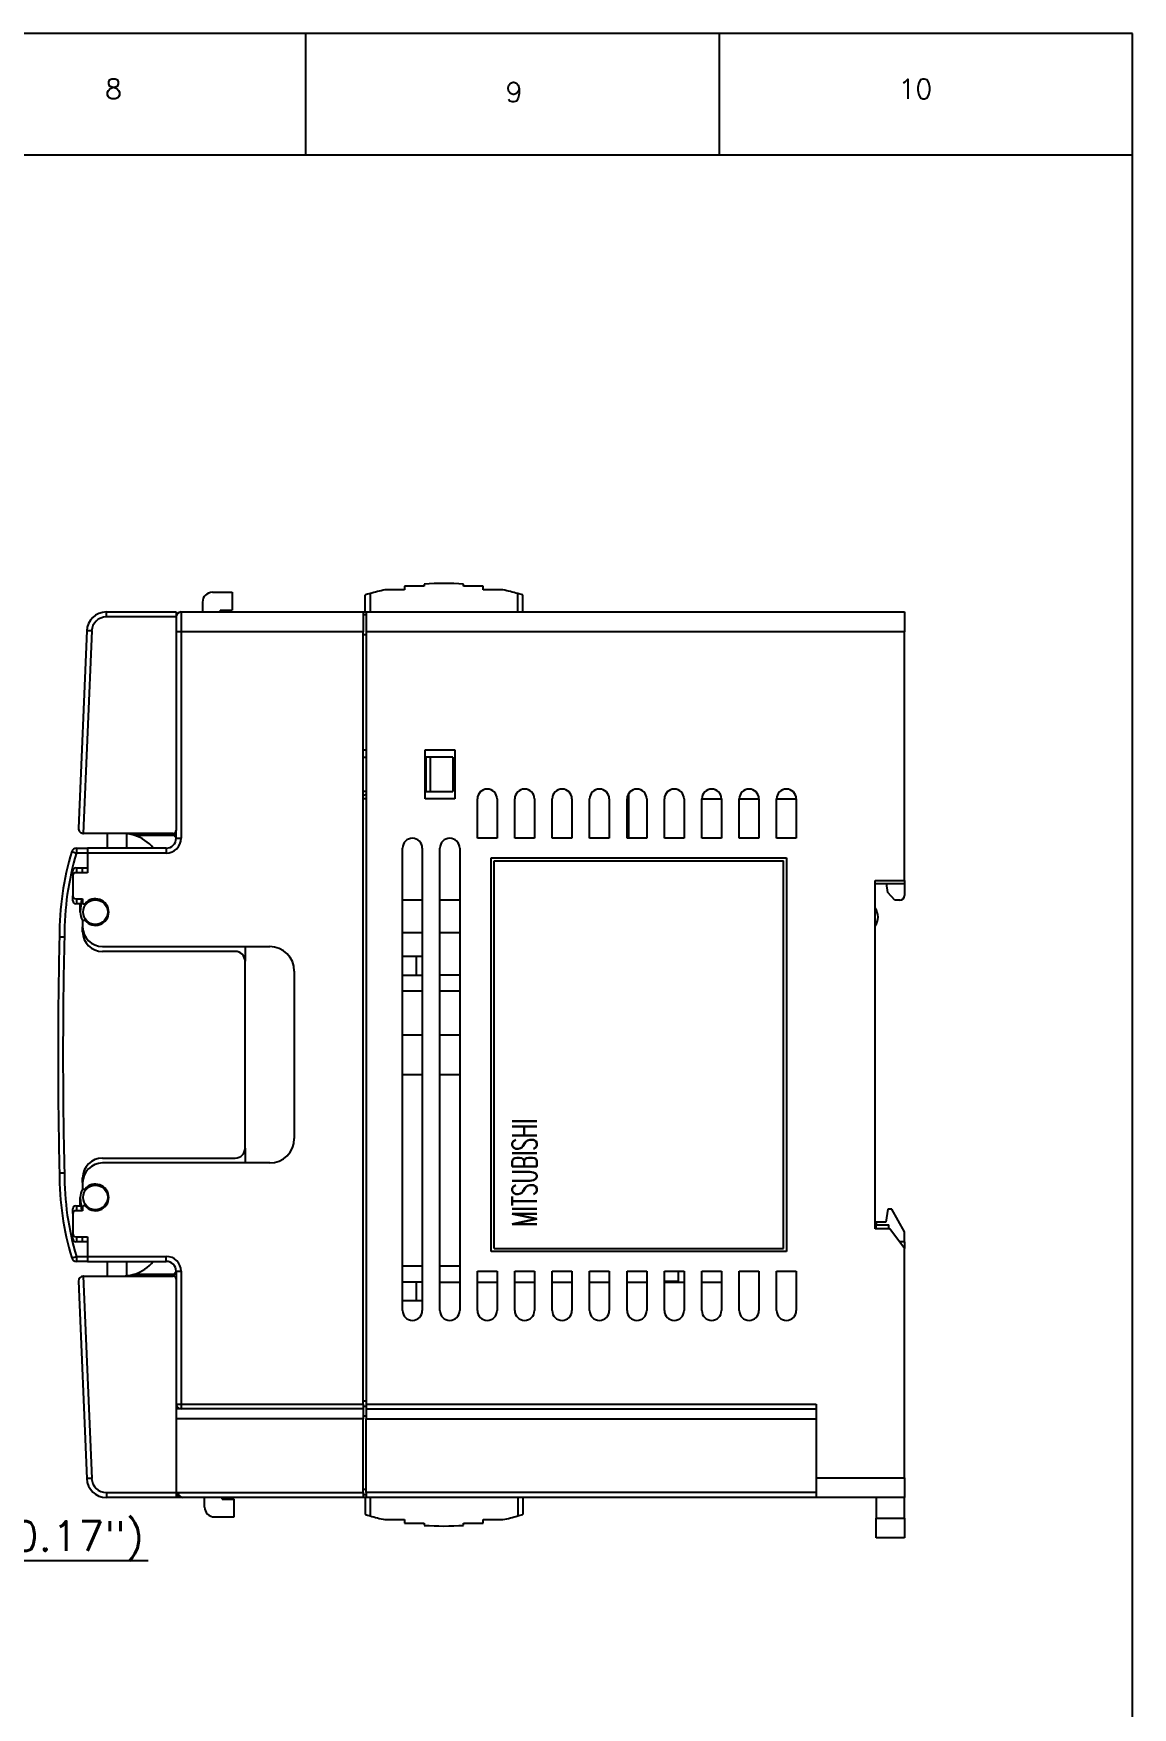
# Model space of a CAD drawing. Header units: millimetres. Extents: x -945625 to 316, y 6 to 533140.
# Drawn here: x -945317 to -945205.3, y 532404.3 to 532574.5 of the extents above; entities that cross this region are included whole.
import ezdxf

# ---------------------------------------------------------------- set-up
doc = ezdxf.new("R2010")
doc.units = ezdxf.units.MM
doc.header["$LTSCALE"] = 4
doc.styles.get("Standard").update_dxf_attribs({"font": 'simplex.shx', "height": 2, "bigfont": '@extfont2.shx'})

msp = doc.modelspace()

# ---------------------------------------------------------------- linework, layer by layer
at = {"ltscale": 0.5}
for p, q in [((-945205.31, 532574.48), (-945625.31, 532574.48)), ((-945289.31, 532574.48), (-945289.31, 532562.11)), ((-945247.31, 532574.48), (-945247.31, 532562.11)), ((-945205.31, 532277.48), (-945205.31, 532574.48)), ((-945205.31, 532562.11), (-945625.31, 532562.11))]:
    msp.add_line(p, q, dxfattribs=at)
at = {"color": 7, "linetype": 'Continuous'}
for p, q in [((-945298.78, 532517.68), (-945296.78, 532517.68)), ((-945296.78, 532517.68), (-945296.78, 532515.88)), ((-945283.26, 532515.68), (-945283.26, 532517.42)), ((-945282.76, 532517.56), (-945282.76, 532515.68)), ((-945279.26, 532517.93), (-945281.26, 532517.93)), ((-945277.26, 532518.3), (-945279.26, 532518.3)), ((-945279.26, 532518.3), (-945279.26, 532517.93)), ((-945277.26, 532518.51), (-945277.26, 532518.3)), ((-945273.26, 532518.3), (-945273.26, 532518.51)), ((-945271.26, 532518.3), (-945273.26, 532518.3)), ((-945271.26, 532517.93), (-945271.26, 532518.3)), ((-945269.26, 532517.93), (-945271.26, 532517.93)), ((-945267.76, 532515.68), (-945267.76, 532517.56)), ((-945267.26, 532515.68), (-945267.26, 532517.42)), ((-945309.55, 532515.68), (-945302.46, 532515.68)), ((-945309.55, 532515.18), (-945309.55, 532515.68)), ((-945302.46, 532515.68), (-945302.46, 532515.18)), ((-945301.96, 532515.68), (-945283.46, 532515.68)), ((-945301.96, 532515.68), (-945301.96, 532513.68)), ((-945299.78, 532516.68), (-945299.78, 532515.68)), ((-945297.98, 532515.88), (-945297.98, 532515.68)), ((-945297.98, 532515.88), (-945296.78, 532515.88)), ((-945283.46, 532515.68), (-945283.46, 532513.68)), ((-945283.46, 532515.68), (-945283.16, 532515.68)), ((-945283.16, 532515.38), (-945283.46, 532515.38)), ((-945283.16, 532515.68), (-945283.16, 532513.68)), ((-945283.16, 532515.68), (-945228.46, 532515.68)), ((-945228.46, 532515.68), (-945228.46, 532513.68)), ((-945311.54, 532513.77), (-945312.38, 532493.7)), ((-945311.04, 532513.75), (-945311.9, 532493.18)), ((-945311.04, 532513.75), (-945311.54, 532513.77)), ((-945302.46, 532515.18), (-945309.55, 532515.18)), ((-945302.46, 532515.18), (-945302.46, 532493.48)), ((-945301.96, 532513.68), (-945302.46, 532513.68)), ((-945283.46, 532513.68), (-945301.96, 532513.68)), ((-945301.96, 532513.68), (-945301.96, 532492.68)), ((-945283.46, 532435.18), (-945283.46, 532513.68)), ((-945283.16, 532513.68), (-945283.16, 532435.18)), ((-945228.46, 532513.68), (-945283.16, 532513.68)), ((-945228.46, 532488.38), (-945228.46, 532513.68)), ((-945283.46, 532513.38), (-945283.16, 532513.38)), ((-945283.46, 532501.68), (-945283.16, 532501.68)), ((-945277.16, 532496.68), (-945277.16, 532501.68)), ((-945277.16, 532501.68), (-945274.16, 532501.68)), ((-945274.16, 532501.68), (-945274.16, 532496.68)), ((-945283.46, 532500.93), (-945283.16, 532500.93)), ((-945277.06, 532500.93), (-945277.16, 532500.93)), ((-945276.66, 532500.93), (-945277.06, 532500.93)), ((-945277.06, 532497.43), (-945277.06, 532500.93)), ((-945276.66, 532500.93), (-945276.66, 532497.43)), ((-945274.36, 532500.93), (-945276.66, 532500.93)), ((-945274.36, 532500.93), (-945274.36, 532497.43)), ((-945283.16, 532497.43), (-945283.46, 532497.43)), ((-945283.46, 532497.03), (-945283.16, 532497.18)), ((-945283.16, 532496.68), (-945283.46, 532496.68)), ((-945277.16, 532497.43), (-945277.06, 532497.43)), ((-945274.16, 532496.68), (-945277.16, 532496.68)), ((-945277.06, 532497.43), (-945276.66, 532497.43)), ((-945276.66, 532497.43), (-945274.36, 532497.43)), ((-945271.86, 532492.68), (-945271.86, 532496.68)), ((-945269.86, 532496.68), (-945269.86, 532492.68)), ((-945268.06, 532492.68), (-945268.06, 532496.68)), ((-945266.06, 532496.68), (-945266.06, 532492.68)), ((-945264.26, 532492.68), (-945264.26, 532496.68)), ((-945262.26, 532496.68), (-945262.26, 532492.68)), ((-945260.46, 532492.68), (-945260.46, 532496.68)), ((-945258.46, 532496.68), (-945258.46, 532492.68)), ((-945256.66, 532492.68), (-945256.66, 532496.68)), ((-945256.46, 532492.68), (-945256.46, 532497.28)), ((-945254.66, 532496.68), (-945254.66, 532492.68)), ((-945252.86, 532492.68), (-945252.86, 532496.68)), ((-945250.86, 532496.68), (-945250.86, 532492.68)), ((-945249.06, 532492.68), (-945249.06, 532496.68)), ((-945249.06, 532496.68), (-945247.06, 532496.68)), ((-945247.06, 532496.68), (-945247.06, 532492.68)), ((-945245.26, 532492.68), (-945245.26, 532496.68)), ((-945245.26, 532496.68), (-945243.26, 532496.68)), ((-945243.26, 532496.68), (-945243.26, 532492.68)), ((-945241.46, 532492.68), (-945241.46, 532496.68)), ((-945241.46, 532496.68), (-945239.46, 532496.68)), ((-945239.46, 532496.68), (-945239.46, 532492.68)), ((-945302.76, 532493.18), (-945311.88, 532493.18)), ((-945309.46, 532493.18), (-945309.46, 532491.68)), ((-945307.46, 532491.68), (-945307.46, 532493.15)), ((-945302.46, 532492.68), (-945302.46, 532493.48)), ((-945312.59, 532491.68), (-945311.46, 532491.68)), ((-945312.59, 532491.68), (-945312.59, 532491.18)), ((-945311.46, 532491.68), (-945311.46, 532491.18)), ((-945303.46, 532491.68), (-945311.46, 532491.68)), ((-945302.64, 532492.98), (-945306.66, 532492.98)), ((-945303.46, 532491.68), (-945303.46, 532491.18)), ((-945302.46, 532492.68), (-945301.96, 532492.68)), ((-945279.46, 532444.68), (-945279.46, 532491.68)), ((-945277.46, 532491.68), (-945277.46, 532444.68)), ((-945275.66, 532444.68), (-945275.66, 532491.68)), ((-945273.66, 532491.68), (-945273.66, 532444.68)), ((-945269.86, 532492.68), (-945271.86, 532492.68)), ((-945266.06, 532492.68), (-945268.06, 532492.68)), ((-945262.26, 532492.68), (-945264.26, 532492.68)), ((-945258.46, 532492.68), (-945260.46, 532492.68)), ((-945254.66, 532492.68), (-945256.66, 532492.68)), ((-945250.86, 532492.68), (-945252.86, 532492.68)), ((-945247.06, 532492.68), (-945249.06, 532492.68)), ((-945243.26, 532492.68), (-945245.26, 532492.68)), ((-945239.46, 532492.68), (-945241.46, 532492.68)), ((-945313.07, 532491.33), (-945312.59, 532491.18)), ((-945311.46, 532491.18), (-945312.59, 532491.18)), ((-945311.46, 532491.18), (-945311.46, 532489.18)), ((-945303.46, 532491.18), (-945311.46, 532491.18)), ((-945270.46, 532490.68), (-945240.46, 532490.68)), ((-945270.46, 532450.68), (-945270.46, 532490.68)), ((-945270.16, 532450.98), (-945270.16, 532490.38)), ((-945270.16, 532490.38), (-945240.76, 532490.38)), ((-945240.76, 532450.98), (-945240.76, 532490.38)), ((-945240.46, 532490.68), (-945240.46, 532450.68)), ((-945312.96, 532488.88), (-945312.96, 532489.38)), ((-945312.96, 532488.88), (-945312.96, 532486.83)), ((-945312.66, 532489.68), (-945311.46, 532489.68)), ((-945311.46, 532489.18), (-945312.66, 532489.18)), ((-945312.56, 532489.18), (-945312.56, 532489.68)), ((-945311.96, 532489.18), (-945311.96, 532489.68)), ((-945231.46, 532452.98), (-945231.46, 532488.38)), ((-945231.46, 532488.38), (-945228.46, 532488.38)), ((-945231.46, 532488.08), (-945228.46, 532488.08)), ((-945230.16, 532487.18), (-945230.31, 532488.08)), ((-945228.46, 532488.38), (-945228.46, 532488.08)), ((-945228.46, 532488.08), (-945228.46, 532486.88)), ((-945314.1, 532486.36), (-945314.06, 532486.36)), ((-945312.96, 532486.33), (-945312.96, 532486.83)), ((-945312.66, 532486.53), (-945311.96, 532486.53)), ((-945312.56, 532486.03), (-945312.56, 532486.53)), ((-945311.96, 532486.53), (-945311.96, 532486.03)), ((-945310.66, 532486.43), (-945310.15, 532486.43)), ((-945277.46, 532486.38), (-945279.46, 532486.38)), ((-945273.66, 532486.38), (-945275.66, 532486.38)), ((-945229.46, 532486.38), (-945230.16, 532487.18)), ((-945228.96, 532486.38), (-945229.46, 532486.38)), ((-945312.21, 532486.03), (-945312.66, 532486.03)), ((-945312.21, 532485.18), (-945312.21, 532486.03)), ((-945311.96, 532486.03), (-945311.71, 532486.03)), ((-945311.96, 532484.33), (-945311.96, 532484.34)), ((-945311.96, 532484.33), (-945311.96, 532483.68)), ((-945311.71, 532484.33), (-945311.96, 532484.33)), ((-945311.96, 532483.18), (-945311.96, 532483.68)), ((-945311.9, 532483.18), (-945311.96, 532483.18)), ((-945310.15, 532483.93), (-945310.66, 532483.93)), ((-945277.46, 532483.08), (-945279.46, 532483.08)), ((-945273.66, 532483.08), (-945275.66, 532483.08)), ((-945309.96, 532481.68), (-945292.96, 532481.68)), ((-945295.46, 532481.68), (-945295.46, 532480.18)), ((-945296.46, 532481.18), (-945309.96, 532481.18)), ((-945295.46, 532461.18), (-945295.46, 532480.18)), ((-945291.02, 532480.68), (-945291.06, 532480.68)), ((-945278.06, 532480.68), (-945279.46, 532480.68)), ((-945278.06, 532478.78), (-945278.06, 532480.68)), ((-945277.46, 532480.68), (-945278.06, 532480.68)), ((-945314.39, 532479.01), (-945314.36, 532479.01)), ((-945290.46, 532479.18), (-945290.46, 532462.18)), ((-945279.46, 532478.78), (-945278.06, 532478.78)), ((-945278.06, 532478.78), (-945277.46, 532478.78)), ((-945273.66, 532478.78), (-945275.66, 532478.78)), ((-945314.38, 532477.36), (-945314.42, 532477.36)), ((-945279.46, 532477.18), (-945277.46, 532477.18)), ((-945275.66, 532477.18), (-945273.66, 532477.18)), ((-945314.45, 532474.01), (-945314.42, 532474.01)), ((-945314.44, 532472.36), (-945314.46, 532472.36)), ((-945277.46, 532472.68), (-945279.46, 532472.68)), ((-945273.66, 532472.68), (-945275.66, 532472.68)), ((-945314.46, 532469.01), (-945314.44, 532469.01)), ((-945279.46, 532468.68), (-945277.46, 532468.68)), ((-945275.66, 532468.68), (-945273.66, 532468.68)), ((-945314.42, 532467.36), (-945314.45, 532467.36)), ((-945314.42, 532464.01), (-945314.38, 532464.01)), ((-945314.36, 532462.36), (-945314.39, 532462.36)), ((-945295.46, 532461.18), (-945295.46, 532459.68)), ((-945309.96, 532460.18), (-945296.46, 532460.18)), ((-945292.96, 532459.68), (-945309.96, 532459.68)), ((-945311.96, 532457.68), (-945311.96, 532458.18)), ((-945311.96, 532458.18), (-945311.9, 532458.18)), ((-945311.96, 532457.68), (-945311.96, 532457.03)), ((-945310.66, 532457.43), (-945310.15, 532457.43)), ((-945312.21, 532455.33), (-945312.21, 532456.18)), ((-945311.96, 532457.03), (-945311.71, 532457.03)), ((-945311.96, 532457.03), (-945311.96, 532457.03)), ((-945312.96, 532454.53), (-945312.96, 532455.03)), ((-945312.96, 532454.53), (-945312.96, 532452.48)), ((-945312.66, 532455.33), (-945312.21, 532455.33)), ((-945311.96, 532454.83), (-945312.66, 532454.83)), ((-945312.56, 532454.83), (-945312.56, 532455.33)), ((-945311.96, 532455.33), (-945311.96, 532454.83)), ((-945311.71, 532455.33), (-945311.96, 532455.33)), ((-945310.15, 532454.93), (-945310.66, 532454.93)), ((-945230.16, 532454.98), (-945230.36, 532453.68)), ((-945229.76, 532454.98), (-945230.16, 532454.98)), ((-945228.46, 532452.68), (-945229.76, 532454.98)), ((-945312.96, 532451.98), (-945312.96, 532452.48)), ((-945229.96, 532452.98), (-945231.46, 532452.98)), ((-945231.36, 532453.68), (-945231.36, 532453.38)), ((-945230.36, 532453.68), (-945231.36, 532453.68)), ((-945231.36, 532452.98), (-945231.36, 532453.38)), ((-945231.36, 532453.38), (-945230.06, 532453.38)), ((-945230.06, 532452.98), (-945230.06, 532453.38)), ((-945228.46, 532450.98), (-945229.96, 532452.98)), ((-945228.46, 532451.68), (-945228.46, 532452.68)), ((-945312.66, 532452.18), (-945311.46, 532452.18)), ((-945311.46, 532451.68), (-945312.66, 532451.68)), ((-945312.56, 532451.68), (-945312.56, 532452.18)), ((-945311.96, 532451.68), (-945311.96, 532452.18)), ((-945311.46, 532452.18), (-945311.46, 532450.18)), ((-945240.46, 532450.68), (-945270.46, 532450.68)), ((-945270.16, 532450.98), (-945240.76, 532450.98)), ((-945228.46, 532451.68), (-945228.99, 532451.68)), ((-945228.46, 532451.68), (-945228.46, 532450.98)), ((-945228.46, 532427.68), (-945228.46, 532450.98)), ((-945313.07, 532450.04), (-945312.59, 532450.18)), ((-945312.59, 532450.18), (-945311.46, 532450.18)), ((-945312.59, 532450.18), (-945312.59, 532449.68)), ((-945311.46, 532449.68), (-945312.59, 532449.68)), ((-945311.46, 532450.18), (-945311.46, 532449.68)), ((-945311.46, 532450.18), (-945303.46, 532450.18)), ((-945311.46, 532449.68), (-945303.46, 532449.68)), ((-945309.46, 532449.68), (-945309.46, 532448.18)), ((-945307.46, 532448.26), (-945307.46, 532449.68)), ((-945303.46, 532449.68), (-945303.46, 532450.18)), ((-945277.46, 532449.18), (-945279.46, 532449.18)), ((-945273.66, 532449.18), (-945275.66, 532449.18)), ((-945312.38, 532447.66), (-945311.54, 532427.6)), ((-945311.9, 532448.18), (-945311.04, 532427.62)), ((-945311.88, 532448.18), (-945302.76, 532448.18)), ((-945306.66, 532448.38), (-945302.64, 532448.38)), ((-945302.46, 532448.68), (-945302.46, 532447.88)), ((-945302.46, 532448.68), (-945301.96, 532448.68)), ((-945302.46, 532447.88), (-945302.46, 532426.18)), ((-945301.96, 532448.68), (-945301.96, 532435.18)), ((-945278.06, 532447.58), (-945279.46, 532447.58)), ((-945278.06, 532445.68), (-945278.06, 532447.58)), ((-945277.46, 532447.58), (-945278.06, 532447.58)), ((-945275.66, 532447.58), (-945273.66, 532447.58)), ((-945271.86, 532444.68), (-945271.86, 532448.68)), ((-945271.86, 532448.68), (-945269.86, 532448.68)), ((-945271.86, 532447.58), (-945269.86, 532447.58)), ((-945269.86, 532448.68), (-945269.86, 532444.68)), ((-945268.06, 532444.68), (-945268.06, 532448.68)), ((-945268.06, 532448.68), (-945266.06, 532448.68)), ((-945268.06, 532447.58), (-945266.06, 532447.58)), ((-945266.06, 532448.68), (-945266.06, 532444.68)), ((-945264.26, 532448.68), (-945262.26, 532448.68)), ((-945264.26, 532444.68), (-945264.26, 532448.68)), ((-945264.26, 532447.58), (-945262.26, 532447.58)), ((-945262.26, 532448.68), (-945262.26, 532444.68)), ((-945260.46, 532448.68), (-945258.46, 532448.68)), ((-945260.46, 532444.68), (-945260.46, 532448.68)), ((-945260.46, 532447.58), (-945258.46, 532447.58)), ((-945258.46, 532448.68), (-945258.46, 532444.68)), ((-945256.66, 532448.68), (-945254.66, 532448.68)), ((-945256.66, 532444.68), (-945256.66, 532448.68)), ((-945256.66, 532447.58), (-945254.66, 532447.58)), ((-945254.66, 532448.68), (-945254.66, 532444.68)), ((-945252.86, 532448.68), (-945250.86, 532448.68)), ((-945252.86, 532444.68), (-945252.86, 532448.68)), ((-945252.86, 532447.68), (-945251.46, 532447.68)), ((-945252.86, 532447.58), (-945250.86, 532447.58)), ((-945251.46, 532448.68), (-945251.46, 532447.68)), ((-945251.46, 532447.68), (-945251.46, 532447.58)), ((-945250.86, 532448.68), (-945250.86, 532444.68)), ((-945249.06, 532448.68), (-945247.06, 532448.68)), ((-945249.06, 532444.68), (-945249.06, 532448.68)), ((-945249.06, 532447.58), (-945247.06, 532447.58)), ((-945247.06, 532448.68), (-945247.06, 532444.68)), ((-945245.26, 532448.68), (-945243.26, 532448.68)), ((-945245.26, 532444.68), (-945245.26, 532448.68)), ((-945243.26, 532448.68), (-945243.26, 532444.68)), ((-945241.46, 532448.68), (-945239.46, 532448.68)), ((-945241.46, 532444.68), (-945241.46, 532448.68)), ((-945239.46, 532448.68), (-945239.46, 532444.68)), ((-945278.06, 532445.68), (-945279.46, 532445.68)), ((-945277.46, 532445.68), (-945278.06, 532445.68)), ((-945283.16, 532435.48), (-945283.46, 532435.48)), ((-945302.46, 532435.18), (-945301.96, 532435.18)), ((-945301.96, 532434.68), (-945302.46, 532434.68)), ((-945283.46, 532433.68), (-945302.46, 532433.68)), ((-945301.96, 532435.18), (-945283.46, 532435.18)), ((-945301.96, 532435.18), (-945301.96, 532434.68)), ((-945283.46, 532434.68), (-945301.96, 532434.68)), ((-945283.46, 532435.18), (-945283.46, 532434.68)), ((-945283.46, 532434.98), (-945283.16, 532434.98)), ((-945283.46, 532434.68), (-945283.46, 532433.68)), ((-945283.46, 532433.98), (-945283.16, 532433.98)), ((-945283.46, 532426.18), (-945283.46, 532433.68)), ((-945283.16, 532435.18), (-945283.16, 532434.68)), ((-945283.16, 532435.18), (-945237.46, 532435.18)), ((-945283.16, 532434.68), (-945237.46, 532434.68)), ((-945283.16, 532434.68), (-945283.16, 532433.68)), ((-945283.16, 532426.18), (-945283.16, 532433.68)), ((-945283.16, 532433.68), (-945237.46, 532433.68)), ((-945237.46, 532435.18), (-945237.46, 532427.68)), ((-945311.04, 532427.62), (-945311.54, 532427.6)), ((-945237.46, 532427.68), (-945237.46, 532425.68)), ((-945237.46, 532427.68), (-945228.46, 532427.68)), ((-945228.46, 532427.68), (-945228.46, 532425.68)), ((-945309.55, 532426.18), (-945309.55, 532425.68)), ((-945309.55, 532426.18), (-945302.46, 532426.18)), ((-945302.46, 532425.68), (-945309.55, 532425.68)), ((-945302.46, 532426.18), (-945302.46, 532425.68)), ((-945302.46, 532426.18), (-945283.46, 532426.18)), ((-945283.46, 532425.68), (-945302.46, 532425.68)), ((-945302.26, 532425.69), (-945302.27, 532426.19)), ((-945299.57, 532424.7), (-945299.58, 532425.7)), ((-945297.78, 532425.51), (-945297.78, 532425.71)), ((-945297.78, 532425.51), (-945296.58, 532425.51)), ((-945296.57, 532423.71), (-945296.58, 532425.51)), ((-945283.16, 532426.48), (-945283.46, 532426.48)), ((-945283.46, 532426.18), (-945283.46, 532425.68)), ((-945283.46, 532425.98), (-945283.16, 532425.98)), ((-945283.16, 532425.68), (-945283.46, 532425.68)), ((-945283.26, 532425.68), (-945283.26, 532423.95)), ((-945283.16, 532426.18), (-945283.16, 532425.68)), ((-945237.46, 532426.18), (-945283.16, 532426.18)), ((-945237.46, 532425.68), (-945283.16, 532425.68)), ((-945282.76, 532425.68), (-945282.76, 532423.81)), ((-945267.76, 532425.68), (-945267.76, 532423.81)), ((-945267.26, 532425.68), (-945267.26, 532423.95)), ((-945228.46, 532425.68), (-945237.46, 532425.68)), ((-945231.36, 532425.68), (-945231.36, 532423.58)), ((-945228.46, 532423.58), (-945228.46, 532425.68)), ((-945298.57, 532423.71), (-945296.57, 532423.71)), ((-945281.26, 532423.43), (-945279.26, 532423.43)), ((-945279.26, 532423.43), (-945279.26, 532423.07)), ((-945271.26, 532423.43), (-945269.26, 532423.43)), ((-945271.26, 532423.07), (-945271.26, 532423.43)), ((-945231.36, 532421.58), (-945231.36, 532423.58)), ((-945231.36, 532423.58), (-945228.46, 532423.58)), ((-945228.46, 532423.58), (-945228.46, 532421.58)), ((-945279.26, 532423.07), (-945277.26, 532423.07)), ((-945277.26, 532423.07), (-945277.26, 532422.86)), ((-945273.26, 532423.07), (-945271.26, 532423.07)), ((-945273.26, 532422.86), (-945273.26, 532423.07)), ((-945228.46, 532421.58), (-945231.36, 532421.58)), ((-945305.31, 532419.26), (-945337.01, 532419.26))]:
    msp.add_line(p, q, dxfattribs=at)
for points in [[(-945306.66, 532492.98), (-945306.67, 532492.99), (-945306.68, 532492.99), (-945306.69, 532492.99), (-945306.7, 532493), (-945306.71, 532493), (-945306.72, 532493), (-945306.73, 532493.01), (-945306.74, 532493.01), (-945306.75, 532493.01), (-945306.76, 532493.01), (-945306.77, 532493.02), (-945306.78, 532493.02), (-945306.79, 532493.02), (-945306.8, 532493.03), (-945306.81, 532493.03), (-945306.82, 532493.03), (-945306.83, 532493.03), (-945306.84, 532493.04), (-945306.85, 532493.04), (-945306.86, 532493.04), (-945306.87, 532493.05), (-945306.87, 532493.05), (-945306.88, 532493.05), (-945306.89, 532493.05), (-945306.9, 532493.06), (-945306.91, 532493.06), (-945306.92, 532493.06), (-945306.93, 532493.06), (-945306.94, 532493.07), (-945306.95, 532493.07), (-945306.96, 532493.07), (-945306.97, 532493.07), (-945306.98, 532493.08), (-945306.99, 532493.08), (-945307, 532493.08), (-945307.01, 532493.08), (-945307.02, 532493.08), (-945307.03, 532493.09), (-945307.04, 532493.09), (-945307.05, 532493.09), (-945307.06, 532493.09), (-945307.07, 532493.1), (-945307.08, 532493.1), (-945307.09, 532493.1), (-945307.1, 532493.1), (-945307.11, 532493.1), (-945307.12, 532493.11), (-945307.13, 532493.11), (-945307.14, 532493.11), (-945307.15, 532493.11), (-945307.16, 532493.11), (-945307.17, 532493.12), (-945307.18, 532493.12), (-945307.19, 532493.12), (-945307.2, 532493.12), (-945307.21, 532493.12), (-945307.22, 532493.12), (-945307.23, 532493.13), (-945307.24, 532493.13), (-945307.25, 532493.13), (-945307.26, 532493.13), (-945307.27, 532493.13), (-945307.28, 532493.13), (-945307.29, 532493.14), (-945307.3, 532493.14), (-945307.31, 532493.14), (-945307.32, 532493.14), (-945307.33, 532493.14), (-945307.34, 532493.14), (-945307.35, 532493.15), (-945307.36, 532493.15), (-945307.37, 532493.15), (-945307.38, 532493.15), (-945307.39, 532493.15), (-945307.4, 532493.15), (-945307.41, 532493.15), (-945307.42, 532493.15), (-945307.43, 532493.16), (-945307.44, 532493.16), (-945307.45, 532493.16), (-945307.46, 532493.16), (-945307.47, 532493.16), (-945307.48, 532493.16), (-945307.49, 532493.16), (-945307.5, 532493.16), (-945307.51, 532493.16), (-945307.52, 532493.17), (-945307.53, 532493.17), (-945307.54, 532493.17), (-945307.55, 532493.17), (-945307.56, 532493.17), (-945307.57, 532493.17), (-945307.58, 532493.17), (-945307.59, 532493.17), (-945307.6, 532493.17), (-945307.61, 532493.17), (-945307.62, 532493.17), (-945307.63, 532493.17), (-945307.64, 532493.18), (-945307.65, 532493.18), (-945307.66, 532493.18), (-945307.67, 532493.18), (-945307.68, 532493.18), (-945307.69, 532493.18), (-945307.7, 532493.18), (-945307.71, 532493.18), (-945307.72, 532493.18), (-945307.73, 532493.18), (-945307.74, 532493.18), (-945307.75, 532493.18), (-945307.76, 532493.18), (-945307.77, 532493.18), (-945307.77, 532493.18), (-945307.78, 532493.18), (-945307.79, 532493.18), (-945307.8, 532493.18), (-945307.81, 532493.18), (-945307.82, 532493.18), (-945307.83, 532493.18), (-945307.84, 532493.18), (-945307.85, 532493.18), (-945307.86, 532493.18), (-945307.87, 532493.18), (-945307.88, 532493.18), (-945307.89, 532493.18), (-945307.9, 532493.18), (-945307.91, 532493.18)], [(-945314.32, 532482.68), (-945314.32, 532482.68), (-945314.32, 532482.68), (-945314.31, 532482.68), (-945314.31, 532482.68), (-945314.31, 532482.68), (-945314.31, 532482.68), (-945314.3, 532482.68), (-945314.3, 532482.68), (-945314.3, 532482.68), (-945314.3, 532482.68), (-945314.29, 532482.68), (-945314.29, 532482.68), (-945314.29, 532482.68), (-945314.29, 532482.68), (-945314.28, 532482.68), (-945314.28, 532482.68), (-945314.28, 532482.68), (-945314.28, 532482.68), (-945314.27, 532482.68), (-945314.27, 532482.68), (-945314.27, 532482.68), (-945314.27, 532482.68), (-945314.26, 532482.68), (-945314.26, 532482.68), (-945314.25, 532482.68), (-945314.25, 532482.68), (-945314.25, 532482.68), (-945314.24, 532482.68), (-945314.24, 532482.68), (-945314.24, 532482.68), (-945314.23, 532482.68), (-945314.23, 532482.68), (-945314.23, 532482.68), (-945314.22, 532482.68), (-945314.22, 532482.68), (-945314.22, 532482.68), (-945314.21, 532482.68), (-945314.21, 532482.68), (-945314.2, 532482.68), (-945314.2, 532482.68), (-945314.2, 532482.68), (-945314.19, 532482.68), (-945314.19, 532482.68), (-945314.18, 532482.68), (-945314.18, 532482.68), (-945314.18, 532482.68), (-945314.17, 532482.68), (-945314.17, 532482.68), (-945314.16, 532482.68), (-945314.16, 532482.68), (-945314.15, 532482.68), (-945314.15, 532482.68), (-945314.14, 532482.68), (-945314.14, 532482.68), (-945314.13, 532482.68), (-945314.13, 532482.68), (-945314.12, 532482.68), (-945314.12, 532482.68), (-945314.11, 532482.68), (-945314.11, 532482.68), (-945314.1, 532482.68), (-945314.1, 532482.68), (-945314.09, 532482.68), (-945314.09, 532482.68), (-945314.08, 532482.68), (-945314.08, 532482.68), (-945314.07, 532482.68), (-945314.07, 532482.68), (-945314.06, 532482.68), (-945314.06, 532482.68), (-945314.05, 532482.68), (-945314.05, 532482.68), (-945314.04, 532482.68), (-945314.04, 532482.68), (-945314.03, 532482.68), (-945314.02, 532482.68), (-945314.02, 532482.68), (-945314.01, 532482.68), (-945314.01, 532482.68), (-945314, 532482.68), (-945314, 532482.68), (-945313.99, 532482.68), (-945313.99, 532482.68), (-945313.98, 532482.68), (-945313.97, 532482.68), (-945313.97, 532482.68), (-945313.96, 532482.68), (-945313.96, 532482.68), (-945313.95, 532482.68), (-945313.94, 532482.68), (-945313.94, 532482.68), (-945313.93, 532482.68), (-945313.93, 532482.68), (-945313.92, 532482.68), (-945313.91, 532482.68), (-945313.91, 532482.68), (-945313.9, 532482.68), (-945313.9, 532482.68), (-945313.89, 532482.68), (-945313.88, 532482.68), (-945313.88, 532482.68), (-945313.87, 532482.68), (-945313.86, 532482.68), (-945313.86, 532482.68), (-945313.85, 532482.68), (-945313.85, 532482.68), (-945313.84, 532482.68), (-945313.83, 532482.68), (-945313.83, 532482.68), (-945313.82, 532482.68)], [(-945314.32, 532458.68), (-945314.32, 532458.68), (-945314.32, 532458.68), (-945314.31, 532458.68), (-945314.31, 532458.68), (-945314.31, 532458.68), (-945314.31, 532458.68), (-945314.3, 532458.68), (-945314.3, 532458.68), (-945314.3, 532458.68), (-945314.3, 532458.68), (-945314.29, 532458.68), (-945314.29, 532458.68), (-945314.29, 532458.68), (-945314.29, 532458.68), (-945314.28, 532458.68), (-945314.28, 532458.68), (-945314.28, 532458.68), (-945314.28, 532458.68), (-945314.27, 532458.68), (-945314.27, 532458.68), (-945314.27, 532458.68), (-945314.27, 532458.68), (-945314.26, 532458.68), (-945314.26, 532458.68), (-945314.25, 532458.68), (-945314.25, 532458.68), (-945314.25, 532458.68), (-945314.24, 532458.68), (-945314.24, 532458.68), (-945314.24, 532458.68), (-945314.23, 532458.68), (-945314.23, 532458.68), (-945314.23, 532458.68), (-945314.22, 532458.68), (-945314.22, 532458.68), (-945314.22, 532458.68), (-945314.21, 532458.68), (-945314.21, 532458.68), (-945314.2, 532458.68), (-945314.2, 532458.68), (-945314.2, 532458.68), (-945314.19, 532458.68), (-945314.19, 532458.68), (-945314.18, 532458.68), (-945314.18, 532458.68), (-945314.18, 532458.68), (-945314.17, 532458.68), (-945314.17, 532458.68), (-945314.16, 532458.68), (-945314.16, 532458.68), (-945314.15, 532458.68), (-945314.15, 532458.68), (-945314.14, 532458.68), (-945314.14, 532458.68), (-945314.13, 532458.68), (-945314.13, 532458.68), (-945314.12, 532458.68), (-945314.12, 532458.68), (-945314.11, 532458.68), (-945314.11, 532458.68), (-945314.1, 532458.68), (-945314.1, 532458.69), (-945314.09, 532458.69), (-945314.09, 532458.69), (-945314.08, 532458.69), (-945314.08, 532458.69), (-945314.07, 532458.69), (-945314.07, 532458.69), (-945314.06, 532458.69), (-945314.06, 532458.69), (-945314.05, 532458.69), (-945314.05, 532458.69), (-945314.04, 532458.69), (-945314.04, 532458.69), (-945314.03, 532458.69), (-945314.02, 532458.69), (-945314.02, 532458.69), (-945314.01, 532458.69), (-945314.01, 532458.69), (-945314, 532458.69), (-945314, 532458.69), (-945313.99, 532458.69), (-945313.99, 532458.69), (-945313.98, 532458.69), (-945313.97, 532458.69), (-945313.97, 532458.69), (-945313.96, 532458.69), (-945313.96, 532458.69), (-945313.95, 532458.69), (-945313.94, 532458.69), (-945313.94, 532458.69), (-945313.93, 532458.69), (-945313.93, 532458.69), (-945313.92, 532458.69), (-945313.91, 532458.69), (-945313.91, 532458.69), (-945313.9, 532458.69), (-945313.9, 532458.69), (-945313.89, 532458.69), (-945313.88, 532458.69), (-945313.88, 532458.69), (-945313.87, 532458.69), (-945313.86, 532458.69), (-945313.86, 532458.69), (-945313.85, 532458.69), (-945313.85, 532458.69), (-945313.84, 532458.69), (-945313.83, 532458.69), (-945313.83, 532458.69), (-945313.82, 532458.69)], [(-945307.91, 532448.18), (-945307.9, 532448.18), (-945307.89, 532448.18), (-945307.88, 532448.18), (-945307.87, 532448.18), (-945307.86, 532448.18), (-945307.85, 532448.18), (-945307.84, 532448.18), (-945307.83, 532448.18), (-945307.82, 532448.18), (-945307.81, 532448.18), (-945307.8, 532448.19), (-945307.79, 532448.19), (-945307.78, 532448.19), (-945307.77, 532448.19), (-945307.77, 532448.19), (-945307.76, 532448.19), (-945307.75, 532448.19), (-945307.74, 532448.19), (-945307.73, 532448.19), (-945307.72, 532448.19), (-945307.71, 532448.19), (-945307.7, 532448.19), (-945307.69, 532448.19), (-945307.68, 532448.19), (-945307.67, 532448.19), (-945307.66, 532448.19), (-945307.65, 532448.19), (-945307.64, 532448.19), (-945307.63, 532448.19), (-945307.62, 532448.19), (-945307.61, 532448.19), (-945307.6, 532448.2), (-945307.59, 532448.2), (-945307.58, 532448.2), (-945307.57, 532448.2), (-945307.56, 532448.2), (-945307.55, 532448.2), (-945307.54, 532448.2), (-945307.53, 532448.2), (-945307.52, 532448.2), (-945307.51, 532448.2), (-945307.5, 532448.2), (-945307.49, 532448.21), (-945307.48, 532448.21), (-945307.47, 532448.21), (-945307.46, 532448.21), (-945307.45, 532448.21), (-945307.44, 532448.21), (-945307.43, 532448.21), (-945307.42, 532448.21), (-945307.41, 532448.21), (-945307.4, 532448.22), (-945307.39, 532448.22), (-945307.38, 532448.22), (-945307.37, 532448.22), (-945307.36, 532448.22), (-945307.35, 532448.22), (-945307.34, 532448.22), (-945307.33, 532448.23), (-945307.32, 532448.23), (-945307.31, 532448.23), (-945307.3, 532448.23), (-945307.29, 532448.23), (-945307.28, 532448.23), (-945307.27, 532448.23), (-945307.26, 532448.24), (-945307.25, 532448.24), (-945307.24, 532448.24), (-945307.23, 532448.24), (-945307.22, 532448.24), (-945307.21, 532448.24), (-945307.2, 532448.25), (-945307.19, 532448.25), (-945307.18, 532448.25), (-945307.17, 532448.25), (-945307.16, 532448.25), (-945307.15, 532448.26), (-945307.14, 532448.26), (-945307.13, 532448.26), (-945307.12, 532448.26), (-945307.11, 532448.26), (-945307.1, 532448.27), (-945307.09, 532448.27), (-945307.08, 532448.27), (-945307.07, 532448.27), (-945307.06, 532448.27), (-945307.05, 532448.28), (-945307.04, 532448.28), (-945307.03, 532448.28), (-945307.02, 532448.28), (-945307.01, 532448.29), (-945307, 532448.29), (-945306.99, 532448.29), (-945306.98, 532448.29), (-945306.97, 532448.29), (-945306.96, 532448.3), (-945306.95, 532448.3), (-945306.94, 532448.3), (-945306.93, 532448.3), (-945306.92, 532448.31), (-945306.91, 532448.31), (-945306.9, 532448.31), (-945306.89, 532448.31), (-945306.88, 532448.32), (-945306.87, 532448.32), (-945306.87, 532448.32), (-945306.86, 532448.32), (-945306.85, 532448.33), (-945306.84, 532448.33), (-945306.83, 532448.33), (-945306.82, 532448.34), (-945306.81, 532448.34), (-945306.8, 532448.34), (-945306.79, 532448.34), (-945306.78, 532448.35), (-945306.77, 532448.35), (-945306.76, 532448.35), (-945306.75, 532448.36), (-945306.74, 532448.36), (-945306.73, 532448.36), (-945306.72, 532448.37), (-945306.71, 532448.37), (-945306.7, 532448.37), (-945306.69, 532448.37), (-945306.68, 532448.38), (-945306.67, 532448.38), (-945306.66, 532448.38)]]:
    msp.add_lwpolyline(points, dxfattribs=at)
for centre in [(-945310.66, 532485.18), (-945310.66, 532456.18)]:
    msp.add_circle(centre, 1.25, dxfattribs=at)
for centre, radius, start, end in [((-945298.78, 532516.68), 1, 90, 180), ((-945275.26, 532490.58), 28, 105.5368, 106.6016), ((-945275.26, 532490.58), 28, 102.3736, 105.5368), ((-945275.26, 532490.58), 28, 85.904, 94.096), ((-945275.26, 532490.58), 28, 74.4632, 77.6264), ((-945275.26, 532490.58), 28, 73.3984, 74.4632), ((-945309.55, 532513.68), 2, 90, 177.6141), ((-945301.96, 532515.18), 0.5, 90, 180), ((-945309.55, 532513.68), 1.5, 90, 177.6141), ((-945270.86, 532496.68), 1, 90, 180), ((-945270.86, 532496.68), 1, 0, 90), ((-945267.06, 532496.68), 1, 90, 180), ((-945267.06, 532496.68), 1, 0, 90), ((-945263.26, 532496.68), 1, 90, 180), ((-945263.26, 532496.68), 1, 0, 90), ((-945259.46, 532496.68), 1, 90, 180), ((-945259.46, 532496.68), 1, 0, 90), ((-945255.66, 532496.68), 1, 90, 180), ((-945255.66, 532496.68), 1, 0, 90), ((-945251.86, 532496.68), 1, 90, 180), ((-945251.86, 532496.68), 1, 0, 90), ((-945248.06, 532496.68), 1, 90, 180), ((-945248.06, 532496.68), 1, 0, 90), ((-945244.26, 532496.68), 1, 90, 180), ((-945244.26, 532496.68), 1, 0, 90), ((-945240.46, 532496.68), 1, 90, 180), ((-945240.46, 532496.68), 1, 0, 90), ((-945311.88, 532493.68), 0.5, 177.6141, 267.6141), ((-945311.88, 532493.68), 0.5, 267.6141, 270), ((-945307.91, 532489.18), 6.5, 35.7562, 37.9799), ((-945302.76, 532493.48), 0.3, 270, 0), ((-945312.59, 532491.18), 0.5, 90, 163.4203), ((-945307.91, 532489.18), 4, 38.6822, 71.7459), ((-945303.46, 532492.68), 1, 270, 0), ((-945303.46, 532492.68), 1.5, 270, 0), ((-945307.91, 532489.18), 6.5, 33.022, 35.7562), ((-945278.46, 532491.68), 1, 90, 180), ((-945278.46, 532491.68), 1, 0, 90), ((-945274.66, 532491.68), 1, 90, 180), ((-945274.66, 532491.68), 1, 0, 90), ((-945284.32, 532482.77), 30, 163.4203, 180.1571), ((-945284.32, 532482.77), 29.5, 163.4203, 180.17), ((-945312.66, 532489.38), 0.3, 90, 180), ((-945312.66, 532488.88), 0.3, 90, 180), ((-945312.66, 532486.83), 0.3, 180, 270), ((-945282.32, 532482.77), 30, 172.7784, 175.3761), ((-945310.66, 532485.18), 1.35, 219.0228, 140.9772), ((-945228.96, 532486.88), 0.5, 270, 0), ((-945312.66, 532486.33), 0.3, 180, 270), ((-945310.66, 532485.18), 1.55, 180, 212.9959), ((-945232.66, 532484.68), 1.5, 0, 36.8699), ((-945232.66, 532484.68), 1.5, 323.1301, 0), ((-945309.96, 532483.68), 2, 180, 270), ((-945309.96, 532483.18), 2, 180, 270), ((-944814.46, 532470.68), 500, 178.6248, 181.3752), ((-944814.46, 532470.68), 499.5, 178.624, 181.376), ((-945292.96, 532479.18), 2.5, 0, 90), ((-945296.46, 532480.18), 1, 0, 90), ((-945296.46, 532461.18), 1, 270, 0), ((-945292.96, 532462.18), 2.5, 270, 0), ((-945309.96, 532458.18), 2, 90, 180), ((-945309.96, 532457.68), 2, 90, 180), ((-945284.32, 532458.6), 30, 179.8429, 196.5797), ((-945284.32, 532458.6), 29.5, 179.83, 196.5797), ((-945310.66, 532456.18), 1.35, 219.0228, 140.9772), ((-945282.32, 532458.6), 30, 184.6239, 187.215), ((-945310.66, 532456.18), 1.55, 147.0041, 180), ((-945312.66, 532455.03), 0.3, 90, 180), ((-945312.66, 532454.53), 0.3, 90, 180), ((-945312.66, 532452.48), 0.3, 180, 270), ((-945312.66, 532451.98), 0.3, 180, 270), ((-945312.59, 532450.18), 0.5, 196.5797, 270), ((-945307.91, 532452.18), 4, 288.2541, 321.3178), ((-945303.46, 532448.68), 1.5, 0, 90), ((-945303.46, 532448.68), 1, 0, 90), ((-945311.88, 532447.68), 0.5, 92.3859, 182.3859), ((-945311.88, 532447.68), 0.5, 90, 92.3859), ((-945307.91, 532452.18), 6.5, 322.0201, 324.2438), ((-945302.76, 532447.88), 0.3, 0, 90), ((-945307.91, 532452.18), 6.5, 324.2438, 326.978), ((-945278.46, 532444.68), 1, 180, 270), ((-945278.46, 532444.68), 1, 270, 0), ((-945274.66, 532444.68), 1, 180, 270), ((-945274.66, 532444.68), 1, 270, 0), ((-945270.86, 532444.68), 1, 180, 270), ((-945270.86, 532444.68), 1, 270, 0), ((-945267.06, 532444.68), 1, 180, 270), ((-945267.06, 532444.68), 1, 270, 0), ((-945263.26, 532444.68), 1, 180, 270), ((-945263.26, 532444.68), 1, 270, 0), ((-945259.46, 532444.68), 1, 180, 270), ((-945259.46, 532444.68), 1, 270, 0), ((-945255.66, 532444.68), 1, 180, 270), ((-945255.66, 532444.68), 1, 270, 0), ((-945251.86, 532444.68), 1, 180, 270), ((-945251.86, 532444.68), 1, 270, 0), ((-945248.06, 532444.68), 1, 180, 270), ((-945248.06, 532444.68), 1, 270, 0), ((-945244.26, 532444.68), 1, 180, 270), ((-945244.26, 532444.68), 1, 270, 0), ((-945240.46, 532444.68), 1, 180, 270), ((-945240.46, 532444.68), 1, 270, 0), ((-945301.96, 532435.18), 0.5, 180, 270), ((-945309.55, 532427.68), 2, 182.3859, 270), ((-945309.55, 532427.68), 1.5, 182.3859, 270), ((-945301.77, 532426.19), 0.5, 180.2543, 270.2543), ((-945298.57, 532424.71), 1, 180.2543, 270.2543), ((-945275.26, 532450.78), 28, 253.3984, 254.4632), ((-945275.26, 532450.78), 28, 254.4632, 257.6264), ((-945275.26, 532450.78), 28, 282.3736, 285.5368), ((-945275.26, 532450.78), 28, 285.5368, 286.6016), ((-945275.26, 532450.78), 28, 265.904, 274.096)]:
    msp.add_arc(centre, radius, start, end, dxfattribs=at)

# ---------------------------------------------------------------- texts
at = {"color": 7, "linetype": 'Continuous', "width": 0.605696}
msp.add_text('MITSUBISHI', height=2.5, rotation=90, dxfattribs=at).set_placement((-945265.81, 532453.21))
at = {"color": 7, "linetype": 'Continuous', "width": 1.042775}
msp.add_text('2- 4.5(0.17")', height=3, dxfattribs=at).set_placement((-945336.01, 532420.26))
at = {"char_height": 2, "attachment_point": 1}
for s, insert in [('8', (-945309.68, 532569.84)), ('10', (-945229.08, 532569.85)), ('9', (-945269, 532569.52))]:
    msp.add_mtext_dynamic_manual_height_columns(s, width=5.6768, gutter_width=10, heights=[0], dxfattribs=dict(at, insert=insert))

doc.saveas('drawing.dxf')
